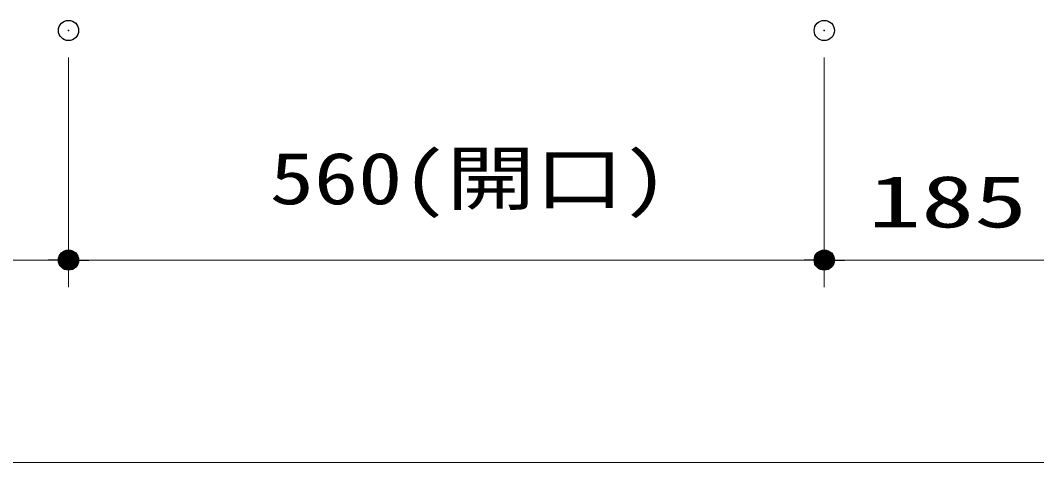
# Model space of a CAD drawing. Units: millimetres, scale not verified. Extents: x -9797 to 9797, y -4555 to 4555.
# Drawn here: x -5704 to -4951, y 610 to 938 of the extents above; entities that cross this region are included whole.
import ezdxf
from ezdxf.enums import TextEntityAlignment as Align

# ---------------------------------------------------------------- set-up
doc = ezdxf.new("R2010")
doc.units = ezdxf.units.MM
doc.header["$LTSCALE"] = 30
doc.header["$PDMODE"] = 32
doc.header["$PDSIZE"] = 15
for name, color, linetype, lineweight in [('0-0_0', 7, 'Continuous', 25), ('0-3_寸法ﾚｲﾔｰ', 30, 'Continuous', 13), ('0-4_DEFPOINTS', 7, 'Continuous', 25)]:
    doc.layers.add(name, color=color, linetype=linetype, lineweight=lineweight)
doc.styles.add('ＭＳ ゴシック', font='')
doc.styles.get('ＭＳ ゴシック').set_extended_font_data('MS Gothic')

# ---------------------------------------------------------------- blocks, each defined once
blk = doc.blocks.new('_DOT')
at = {"layer": '0-0_0', "color": 30}
blk.add_line((-15, 0), (-30, 0), dxfattribs=at)
for points in [[(0, 0), (-15, 0), (-14.88, 1.88)], [(0, 0), (-14.88, -1.88), (-15, 0)], [(0, 0), (-14.88, 1.88), (-14.53, 3.73)], [(0, 0), (-14.53, -3.73), (-14.88, -1.88)], [(0, 0), (-14.53, 3.73), (-13.95, 5.52)], [(0, 0), (-13.95, -5.52), (-14.53, -3.73)], [(0, 0), (-13.95, 5.52), (-13.14, 7.23)], [(0, 0), (-13.14, -7.23), (-13.95, -5.52)], [(0, 0), (-13.14, 7.23), (-12.14, 8.82)], [(0, 0), (-12.14, -8.82), (-13.14, -7.23)], [(0, 0), (-12.14, 8.82), (-10.93, 10.27)], [(0, 0), (-10.93, -10.27), (-12.14, -8.82)], [(0, 0), (-10.93, 10.27), (-9.56, 11.56)], [(0, 0), (-9.56, -11.56), (-10.93, -10.27)], [(0, 0), (-9.56, 11.56), (-8.04, 12.66)], [(0, 0), (-8.04, -12.66), (-9.56, -11.56)], [(0, 0), (-8.04, 12.66), (-6.39, 13.57)], [(0, 0), (-6.39, -13.57), (-8.04, -12.66)], [(0, 0), (-6.39, 13.57), (-4.64, 14.27)], [(0, 0), (-4.64, -14.27), (-6.39, -13.57)], [(0, 0), (-4.64, 14.27), (-2.81, 14.73)], [(0, 0), (-2.81, -14.73), (-4.64, -14.27)], [(0, 0), (-2.81, 14.73), (-0.94, 14.97)], [(0, 0), (-0.94, -14.97), (-2.81, -14.73)], [(0, 0), (-0.94, 14.97), (0.94, 14.97)], [(0, 0), (0.94, -14.97), (-0.94, -14.97)], [(0, 0), (0.94, 14.97), (2.81, 14.73)], [(0, 0), (2.81, 14.73), (4.64, 14.27)], [(0, 0), (4.64, 14.27), (6.39, 13.57)], [(0, 0), (6.39, 13.57), (8.04, 12.66)], [(0, 0), (8.04, 12.66), (9.56, 11.56)], [(0, 0), (9.56, 11.56), (10.93, 10.27)], [(0, 0), (10.93, 10.27), (12.14, 8.82)], [(0, 0), (12.14, 8.82), (13.14, 7.23)], [(0, 0), (13.14, 7.23), (13.95, 5.52)], [(0, 0), (13.95, 5.52), (14.53, 3.73)], [(0, 0), (14.53, 3.73), (14.88, 1.88)], [(0, 0), (14.88, 1.88), (15, 0)], [(0, 0), (2.81, -14.73), (0.94, -14.97)], [(0, 0), (4.64, -14.27), (2.81, -14.73)], [(0, 0), (6.39, -13.57), (4.64, -14.27)], [(0, 0), (8.04, -12.66), (6.39, -13.57)], [(0, 0), (9.56, -11.56), (8.04, -12.66)], [(0, 0), (10.93, -10.27), (9.56, -11.56)], [(0, 0), (12.14, -8.82), (10.93, -10.27)], [(0, 0), (13.14, -7.23), (12.14, -8.82)], [(0, 0), (13.95, -5.52), (13.14, -7.23)], [(0, 0), (14.53, -3.73), (13.95, -5.52)], [(0, 0), (14.88, -1.88), (14.53, -3.73)], [(0, 0), (15, 0), (14.88, -1.88)]]:
    blk.add_solid(points, dxfattribs=at)

msp = doc.modelspace()

# ---------------------------------------------------------------- linework, layer by layer
at = {"layer": '0-3_寸法ﾚｲﾔｰ'}
for p, q in [((-5668.56, 910), (-5668.56, 740)), ((-5668.56, 910), (-5668.56, 740)), ((-5108.56, 910), (-5108.56, 740)), ((-5108.56, 910), (-5108.56, 740)), ((-6467.06, 760), (-5683.56, 760)), ((-5123.56, 760), (-5653.56, 760)), ((-4938.56, 760), (-5093.56, 760)), ((-7458.56, 610), (-4938.56, 610))]:
    msp.add_line(p, q, dxfattribs=at)
at = {"layer": '0-4_DEFPOINTS'}
for p in [(-5668.56, 930), (-5108.56, 930), (-5668.56, 760), (-5108.56, 760)]:
    msp.add_point(p, dxfattribs=at)

# ---------------------------------------------------------------- block references
at = {"layer": '0-3_寸法ﾚｲﾔｰ', "xscale": 0.5, "yscale": 0.5}
for p in [(-5668.56, 760), (-5108.56, 760)]:
    msp.add_blockref('_DOT', p, dxfattribs=at)
at = {"layer": '0-3_寸法ﾚｲﾔｰ', "xscale": 0.5, "yscale": 0.5, "rotation": 180}
for p in [(-5668.56, 760), (-5108.56, 760)]:
    msp.add_blockref('_DOT', p, dxfattribs=at)

# ---------------------------------------------------------------- texts
at = {"layer": '0-3_寸法ﾚｲﾔｰ', "style": 'ＭＳ ゴシック'}
for s, width, p in [('560(開口)', 1.25, (-5519.42, 789.74)), ('185', 1.5, (-5076.06, 772.6))]:
    msp.add_text(s, height=38.49, dxfattribs=dict(at, width=width)).set_placement(p, align=Align.BOTTOM_LEFT)

doc.saveas('drawing.dxf')
